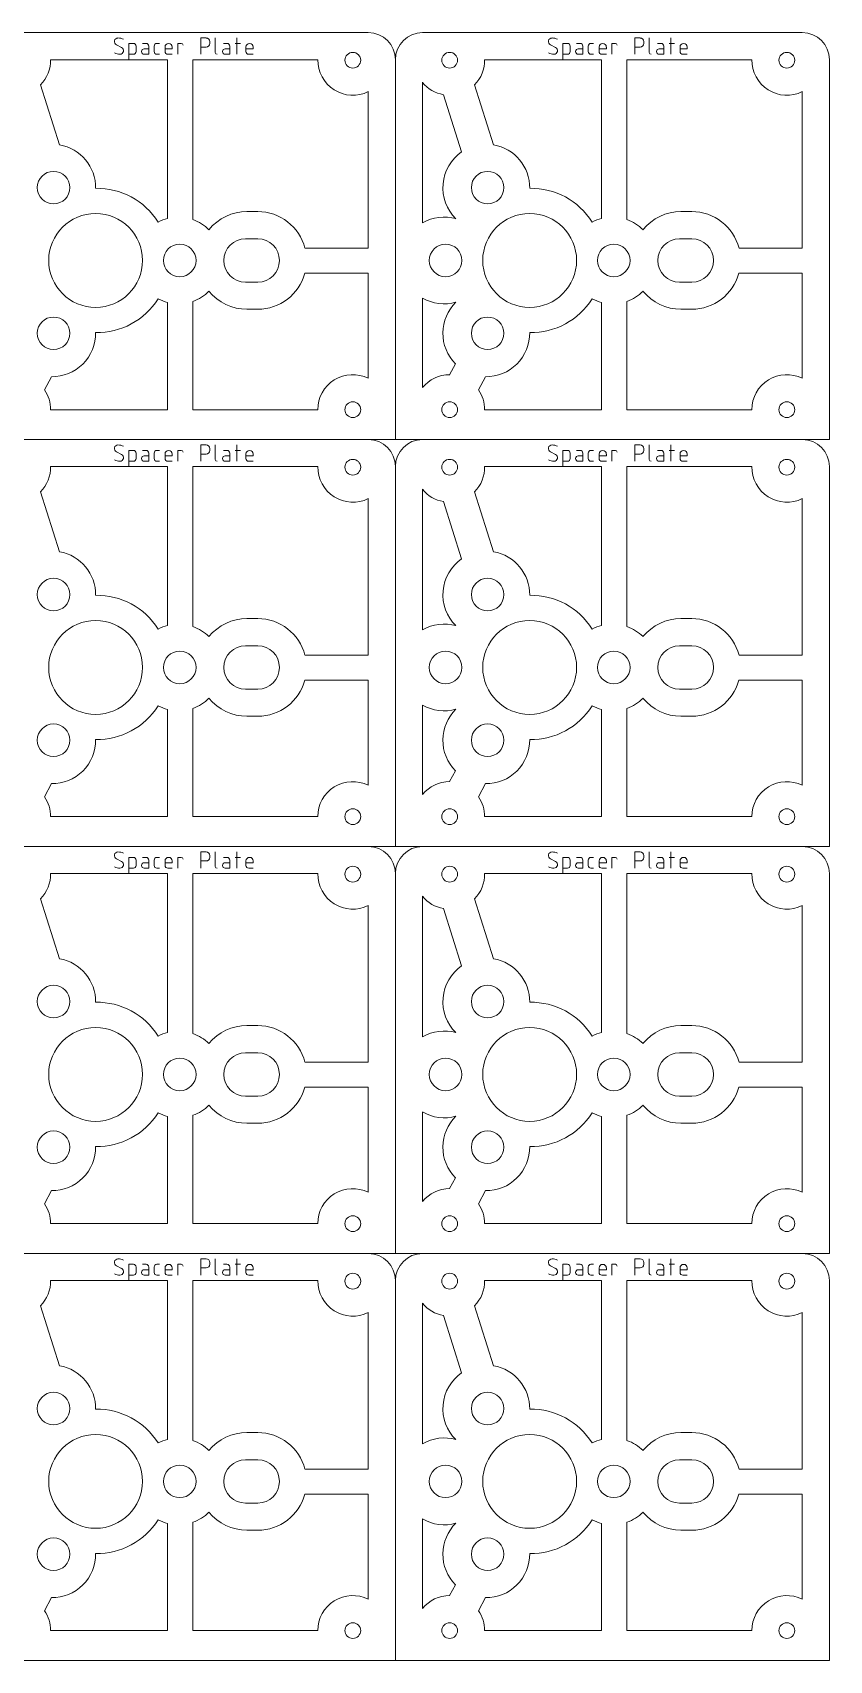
# Model space of a CAD drawing. Header units: millimetres. Extents: x 10 to 570, y 12 to 312.
# Drawn here: x 423.1 to 570, y 12.5 to 312.5 of the extents above; entities that cross this region are included whole.
import ezdxf

# ---------------------------------------------------------------- set-up
doc = ezdxf.new("R2010")
doc.units = ezdxf.units.MM
for name, color, linetype, lineweight, true_color in [('Spacer Plate', 7, 'CONTINUOUS', 0, 0x000000), ('Spacer Plate Honeycomb', 7, 'CONTINUOUS', 0, 0x000000), ('Spacer Plate Text', 4, 'CONTINUOUS', 0, 0x00ffff)]:
    doc.layers.add(name, color=color, linetype=linetype, lineweight=lineweight, true_color=true_color)

msp = doc.modelspace()

# ---------------------------------------------------------------- linework, layer by layer
at = {"layer": 'Spacer Plate'}
for p, q in [((485, 312.5), (415, 312.5)), ((565, 312.5), (495, 312.5)), ((490, 307.5), (490, 237.5)), ((570, 237.5), (570, 307.5)), ((462.37, 274.5), (464.62, 274.5)), ((542.37, 274.5), (544.62, 274.5)), ((464.62, 266.5), (462.37, 266.5)), ((544.62, 266.5), (542.37, 266.5)), ((410, 237.5), (490, 237.5)), ((490, 237.5), (570, 237.5)), ((490, 232.5), (490, 162.5)), ((570, 162.5), (570, 232.5)), ((462.37, 199.5), (464.62, 199.5)), ((542.37, 199.5), (544.62, 199.5)), ((464.62, 191.5), (462.37, 191.5)), ((544.62, 191.5), (542.37, 191.5)), ((410, 162.5), (490, 162.5)), ((490, 162.5), (570, 162.5)), ((490, 157.5), (490, 87.5)), ((570, 87.5), (570, 157.5)), ((462.37, 124.5), (464.62, 124.5)), ((542.37, 124.5), (544.62, 124.5)), ((464.62, 116.5), (462.37, 116.5)), ((544.62, 116.5), (542.37, 116.5)), ((410, 87.5), (490, 87.5)), ((490, 87.5), (570, 87.5)), ((490, 82.5), (490, 12.5)), ((570, 12.5), (570, 82.5)), ((462.37, 49.5), (464.62, 49.5)), ((542.37, 49.5), (544.62, 49.5)), ((464.62, 41.5), (462.37, 41.5)), ((544.62, 41.5), (542.37, 41.5)), ((410, 12.5), (490, 12.5)), ((490, 12.5), (570, 12.5))]:
    msp.add_line(p, q, dxfattribs=at)
for centre, radius in [((482.15, 307.4), 1.45), ((500, 307.4), 1.45), ((562.15, 307.4), 1.45), ((427, 283.92), 3), ((507, 283.92), 3), ((434.75, 270.5), 8.65), ((514.75, 270.5), 8.65), ((450.25, 270.5), 3), ((499.25, 270.5), 3), ((530.25, 270.5), 3), ((427, 257.08), 3), ((507, 257.08), 3), ((482.15, 243), 1.45), ((500, 243), 1.45), ((562.15, 243), 1.45), ((482.15, 232.4), 1.45), ((500, 232.4), 1.45), ((562.15, 232.4), 1.45), ((427, 208.92), 3), ((507, 208.92), 3), ((434.75, 195.5), 8.65), ((514.75, 195.5), 8.65), ((450.25, 195.5), 3), ((499.25, 195.5), 3), ((530.25, 195.5), 3), ((427, 182.08), 3), ((507, 182.08), 3), ((482.15, 168), 1.45), ((500, 168), 1.45), ((562.15, 168), 1.45), ((482.15, 157.4), 1.45), ((500, 157.4), 1.45), ((562.15, 157.4), 1.45), ((427, 133.92), 3), ((507, 133.92), 3), ((434.75, 120.5), 8.65), ((514.75, 120.5), 8.65), ((450.25, 120.5), 3), ((499.25, 120.5), 3), ((530.25, 120.5), 3), ((427, 107.08), 3), ((507, 107.08), 3), ((482.15, 93), 1.45), ((500, 93), 1.45), ((562.15, 93), 1.45), ((482.15, 82.4), 1.45), ((500, 82.4), 1.45), ((562.15, 82.4), 1.45), ((427, 58.92), 3), ((507, 58.92), 3), ((434.75, 45.5), 8.65), ((514.75, 45.5), 8.65), ((450.25, 45.5), 3), ((499.25, 45.5), 3), ((530.25, 45.5), 3), ((427, 32.08), 3), ((507, 32.08), 3), ((482.15, 18), 1.45), ((500, 18), 1.45), ((562.15, 18), 1.45)]:
    msp.add_circle(centre, radius, dxfattribs=at)
for centre, radius, start, end in [((485, 307.5), 5, 0, 90), ((495, 307.5), 5, 90, 180), ((565, 307.5), 5, 0, 90), ((462.37, 270.5), 4, 90, 270), ((464.62, 270.5), 4, 270, 90), ((542.37, 270.5), 4, 90, 270), ((544.62, 270.5), 4, 270, 90), ((485, 232.5), 5, 0, 90), ((495, 232.5), 5, 90, 180), ((565, 232.5), 5, 0, 90), ((462.37, 195.5), 4, 90, 270), ((464.62, 195.5), 4, 270, 90), ((542.37, 195.5), 4, 90, 270), ((544.62, 195.5), 4, 270, 90), ((485, 157.5), 5, 0, 90), ((495, 157.5), 5, 90, 180), ((565, 157.5), 5, 0, 90), ((462.37, 120.5), 4, 90, 270), ((464.62, 120.5), 4, 270, 90), ((542.37, 120.5), 4, 90, 270), ((544.62, 120.5), 4, 270, 90), ((485, 82.5), 5, 0, 90), ((495, 82.5), 5, 90, 180), ((565, 82.5), 5, 0, 90), ((462.37, 45.5), 4, 90, 270), ((464.62, 45.5), 4, 270, 90), ((542.37, 45.5), 4, 90, 270), ((544.62, 45.5), 4, 270, 90)]:
    msp.add_arc(centre, radius, start, end, dxfattribs=at)
at = {"layer": 'Spacer Plate Honeycomb'}
for p, q in [((426.45, 307.5), (448, 307.5)), ((448, 307.5), (448, 278.24)), ((452.68, 307.5), (475.7, 307.5)), ((452.68, 278.04), (452.68, 307.5)), ((506.45, 307.5), (528, 307.5)), ((528, 307.5), (528, 278.24)), ((532.68, 307.5), (555.7, 307.5)), ((532.68, 278.04), (532.68, 307.5)), ((495, 303.33), (495, 277.43)), ((424.59, 302.86), (428.09, 291.81)), ((485, 301.61), (485, 272.75)), ((498.87, 301.05), (502.21, 290.51)), ((504.59, 302.86), (508.09, 291.81)), ((565, 301.61), (565, 272.75)), ((462.62, 279.5), (464.62, 279.5)), ((542.62, 279.5), (544.62, 279.5)), ((485, 272.75), (473.34, 272.75)), ((565, 272.75), (553.34, 272.75)), ((473.31, 268.16), (485, 268.16)), ((485, 268.16), (485, 248.79)), ((553.31, 268.16), (565, 268.16)), ((565, 268.16), (565, 248.79)), ((448, 262.76), (448, 243)), ((452.68, 243), (452.68, 262.96)), ((464.62, 261.5), (462.62, 261.5)), ((495, 263.57), (495, 247.07)), ((528, 262.76), (528, 243)), ((532.68, 243), (532.68, 262.96)), ((544.62, 261.5), (542.62, 261.5)), ((426.59, 249.08), (425.31, 246.66)), ((501.06, 251.45), (500, 249.45)), ((506.59, 249.08), (505.31, 246.66)), ((448, 243), (426.45, 243)), ((475.7, 243), (452.68, 243)), ((528, 243), (506.45, 243)), ((555.7, 243), (532.68, 243)), ((426.45, 232.5), (448, 232.5)), ((448, 232.5), (448, 203.24)), ((452.68, 232.5), (475.7, 232.5)), ((452.68, 203.04), (452.68, 232.5)), ((506.45, 232.5), (528, 232.5)), ((528, 232.5), (528, 203.24)), ((532.68, 232.5), (555.7, 232.5)), ((532.68, 203.04), (532.68, 232.5)), ((495, 228.33), (495, 202.43)), ((424.59, 227.86), (428.09, 216.81)), ((485, 226.61), (485, 197.75)), ((498.87, 226.05), (502.21, 215.51)), ((504.59, 227.86), (508.09, 216.81)), ((565, 226.61), (565, 197.75)), ((462.62, 204.5), (464.62, 204.5)), ((542.62, 204.5), (544.62, 204.5)), ((485, 197.75), (473.34, 197.75)), ((565, 197.75), (553.34, 197.75)), ((473.31, 193.16), (485, 193.16)), ((485, 193.16), (485, 173.79)), ((553.31, 193.16), (565, 193.16)), ((565, 193.16), (565, 173.79)), ((448, 187.76), (448, 168)), ((452.68, 168), (452.68, 187.96)), ((464.62, 186.5), (462.62, 186.5)), ((495, 188.57), (495, 172.07)), ((528, 187.76), (528, 168)), ((532.68, 168), (532.68, 187.96)), ((544.62, 186.5), (542.62, 186.5)), ((426.59, 174.08), (425.31, 171.66)), ((501.06, 176.45), (500, 174.45)), ((506.59, 174.08), (505.31, 171.66)), ((448, 168), (426.45, 168)), ((475.7, 168), (452.68, 168)), ((528, 168), (506.45, 168)), ((555.7, 168), (532.68, 168)), ((426.45, 157.5), (448, 157.5)), ((448, 157.5), (448, 128.24)), ((452.68, 157.5), (475.7, 157.5)), ((452.68, 128.04), (452.68, 157.5)), ((506.45, 157.5), (528, 157.5)), ((528, 157.5), (528, 128.24)), ((532.68, 157.5), (555.7, 157.5)), ((532.68, 128.04), (532.68, 157.5)), ((495, 153.33), (495, 127.43)), ((424.59, 152.86), (428.09, 141.81)), ((485, 151.61), (485, 122.75)), ((498.87, 151.05), (502.21, 140.51)), ((504.59, 152.86), (508.09, 141.81)), ((565, 151.61), (565, 122.75)), ((462.62, 129.5), (464.62, 129.5)), ((542.62, 129.5), (544.62, 129.5)), ((485, 122.75), (473.34, 122.75)), ((565, 122.75), (553.34, 122.75)), ((473.31, 118.16), (485, 118.16)), ((485, 118.16), (485, 98.79)), ((553.31, 118.16), (565, 118.16)), ((565, 118.16), (565, 98.79)), ((448, 112.76), (448, 93)), ((452.68, 93), (452.68, 112.96)), ((464.62, 111.5), (462.62, 111.5)), ((495, 113.57), (495, 97.07)), ((528, 112.76), (528, 93)), ((532.68, 93), (532.68, 112.96)), ((544.62, 111.5), (542.62, 111.5)), ((426.59, 99.08), (425.31, 96.66)), ((501.06, 101.45), (500, 99.45)), ((506.59, 99.08), (505.31, 96.66)), ((448, 93), (426.45, 93)), ((475.7, 93), (452.68, 93)), ((528, 93), (506.45, 93)), ((555.7, 93), (532.68, 93)), ((426.45, 82.5), (448, 82.5)), ((448, 82.5), (448, 53.24)), ((452.68, 82.5), (475.7, 82.5)), ((452.68, 53.04), (452.68, 82.5)), ((506.45, 82.5), (528, 82.5)), ((528, 82.5), (528, 53.24)), ((532.68, 82.5), (555.7, 82.5)), ((532.68, 53.04), (532.68, 82.5)), ((495, 78.33), (495, 52.43)), ((424.59, 77.86), (428.09, 66.81)), ((485, 76.61), (485, 47.75)), ((498.87, 76.05), (502.21, 65.51)), ((504.59, 77.86), (508.09, 66.81)), ((565, 76.61), (565, 47.75)), ((462.62, 54.5), (464.62, 54.5)), ((542.62, 54.5), (544.62, 54.5)), ((485, 47.75), (473.34, 47.75)), ((565, 47.75), (553.34, 47.75)), ((473.31, 43.16), (485, 43.16)), ((485, 43.16), (485, 23.79)), ((553.31, 43.16), (565, 43.16)), ((565, 43.16), (565, 23.79)), ((448, 37.76), (448, 18)), ((452.68, 18), (452.68, 37.96)), ((464.62, 36.5), (462.62, 36.5)), ((495, 38.57), (495, 22.07)), ((528, 37.76), (528, 18)), ((532.68, 18), (532.68, 37.96)), ((544.62, 36.5), (542.62, 36.5)), ((426.59, 24.08), (425.31, 21.66)), ((501.06, 26.45), (500, 24.45)), ((506.59, 24.08), (505.31, 21.66)), ((448, 18), (426.45, 18)), ((475.7, 18), (452.68, 18)), ((528, 18), (506.45, 18)), ((555.7, 18), (532.68, 18))]:
    msp.add_line(p, q, dxfattribs=at)
for centre, radius, start, end in [((420, 307.4), 6.45, 315.3128, 0.8883), ((482.15, 307.4), 6.45, 179.1117, 296.2226), ((500, 307.4), 6.45, 315.3128, 0.8883), ((562.15, 307.4), 6.45, 179.1117, 296.2226), ((500, 307.4), 6.45, 219.1774, 259.8773), ((426.75, 283.92), 8, 359.0993, 80.3491), ((506.75, 283.92), 8, 359.0993, 80.3491), ((506.75, 283.92), 8, 124.5841, 225.6385), ((435, 270.5), 13.3, 32.1302, 91.0813), ((515, 270.5), 13.3, 32.1302, 91.0813), ((462.62, 270.5), 9, 90, 140.9136), ((464.62, 270.5), 9, 14.4777, 90), ((542.62, 270.5), 9, 90, 140.9136), ((544.62, 270.5), 9, 14.4777, 90), ((450, 270.5), 8, 104.5072, 117.8478), ((450, 270.5), 8, 45.1782, 70.4228), ((499, 270.5), 8, 74.3615, 120), ((530, 270.5), 8, 104.5072, 117.8478), ((530, 270.5), 8, 45.1782, 70.4228), ((464.62, 270.5), 9, 270, 344.9126), ((544.62, 270.5), 9, 270, 344.9126), ((450, 270.5), 8, 289.5772, 314.8218), ((462.62, 270.5), 9, 219.0864, 270), ((530, 270.5), 8, 289.5772, 314.8218), ((542.62, 270.5), 9, 219.0864, 270), ((435, 270.5), 13.3, 268.9187, 327.8698), ((450, 270.5), 8, 242.1522, 255.4928), ((499, 270.5), 8, 240, 285.6385), ((506.75, 257.08), 8, 134.3615, 224.6556), ((515, 270.5), 13.3, 268.9187, 327.8698), ((530, 270.5), 8, 242.1522, 255.4928), ((426.75, 257.08), 8, 268.8483, 0.9007), ((506.75, 257.08), 8, 268.8483, 0.9007), ((482.15, 243), 6.45, 63.7774, 180), ((500, 243), 6.45, 89.9592, 140.8226), ((562.15, 243), 6.45, 63.7774, 180), ((420, 243), 6.45, 0, 34.5237), ((500, 243), 6.45, 0, 34.5237), ((420, 232.4), 6.45, 315.3128, 0.8883), ((482.15, 232.4), 6.45, 179.1117, 296.2226), ((500, 232.4), 6.45, 315.3128, 0.8883), ((562.15, 232.4), 6.45, 179.1117, 296.2226), ((500, 232.4), 6.45, 219.1774, 259.8773), ((426.75, 208.92), 8, 359.0993, 80.3491), ((506.75, 208.92), 8, 359.0993, 80.3491), ((506.75, 208.92), 8, 124.5841, 225.6385), ((435, 195.5), 13.3, 32.1302, 91.0813), ((515, 195.5), 13.3, 32.1302, 91.0813), ((462.62, 195.5), 9, 90, 140.9136), ((464.62, 195.5), 9, 14.4777, 90), ((542.62, 195.5), 9, 90, 140.9136), ((544.62, 195.5), 9, 14.4777, 90), ((450, 195.5), 8, 104.5072, 117.8478), ((450, 195.5), 8, 45.1782, 70.4228), ((499, 195.5), 8, 74.3615, 120), ((530, 195.5), 8, 104.5072, 117.8478), ((530, 195.5), 8, 45.1782, 70.4228), ((464.62, 195.5), 9, 270, 344.9126), ((544.62, 195.5), 9, 270, 344.9126), ((450, 195.5), 8, 289.5772, 314.8218), ((462.62, 195.5), 9, 219.0864, 270), ((530, 195.5), 8, 289.5772, 314.8218), ((542.62, 195.5), 9, 219.0864, 270), ((435, 195.5), 13.3, 268.9187, 327.8698), ((450, 195.5), 8, 242.1522, 255.4928), ((499, 195.5), 8, 240, 285.6385), ((506.75, 182.08), 8, 134.3615, 224.6556), ((515, 195.5), 13.3, 268.9187, 327.8698), ((530, 195.5), 8, 242.1522, 255.4928), ((426.75, 182.08), 8, 268.8483, 0.9007), ((506.75, 182.08), 8, 268.8483, 0.9007), ((482.15, 168), 6.45, 63.7774, 180), ((500, 168), 6.45, 89.9592, 140.8226), ((562.15, 168), 6.45, 63.7774, 180), ((420, 168), 6.45, 0, 34.5237), ((500, 168), 6.45, 0, 34.5237), ((420, 157.4), 6.45, 315.3128, 0.8883), ((482.15, 157.4), 6.45, 179.1117, 296.2226), ((500, 157.4), 6.45, 315.3128, 0.8883), ((562.15, 157.4), 6.45, 179.1117, 296.2226), ((500, 157.4), 6.45, 219.1774, 259.8773), ((426.75, 133.92), 8, 359.0993, 80.3491), ((506.75, 133.92), 8, 359.0993, 80.3491), ((506.75, 133.92), 8, 124.5841, 225.6385), ((435, 120.5), 13.3, 32.1302, 91.0813), ((515, 120.5), 13.3, 32.1302, 91.0813), ((462.62, 120.5), 9, 90, 140.9136), ((464.62, 120.5), 9, 14.4777, 90), ((542.62, 120.5), 9, 90, 140.9136), ((544.62, 120.5), 9, 14.4777, 90), ((450, 120.5), 8, 104.5072, 117.8478), ((450, 120.5), 8, 45.1782, 70.4228), ((499, 120.5), 8, 74.3615, 120), ((530, 120.5), 8, 104.5072, 117.8478), ((530, 120.5), 8, 45.1782, 70.4228), ((464.62, 120.5), 9, 270, 344.9126), ((544.62, 120.5), 9, 270, 344.9126), ((450, 120.5), 8, 289.5772, 314.8218), ((462.62, 120.5), 9, 219.0864, 270), ((530, 120.5), 8, 289.5772, 314.8218), ((542.62, 120.5), 9, 219.0864, 270), ((435, 120.5), 13.3, 268.9187, 327.8698), ((450, 120.5), 8, 242.1522, 255.4928), ((499, 120.5), 8, 240, 285.6385), ((506.75, 107.08), 8, 134.3615, 224.6556), ((515, 120.5), 13.3, 268.9187, 327.8698), ((530, 120.5), 8, 242.1522, 255.4928), ((426.75, 107.08), 8, 268.8483, 0.9007), ((506.75, 107.08), 8, 268.8483, 0.9007), ((482.15, 93), 6.45, 63.7774, 180), ((500, 93), 6.45, 89.9592, 140.8226), ((562.15, 93), 6.45, 63.7774, 180), ((420, 93), 6.45, 0, 34.5237), ((500, 93), 6.45, 0, 34.5237), ((420, 82.4), 6.45, 315.3128, 0.8883), ((482.15, 82.4), 6.45, 179.1117, 296.2226), ((500, 82.4), 6.45, 315.3128, 0.8883), ((562.15, 82.4), 6.45, 179.1117, 296.2226), ((500, 82.4), 6.45, 219.1774, 259.8773), ((426.75, 58.92), 8, 359.0993, 80.3491), ((506.75, 58.92), 8, 359.0993, 80.3491), ((506.75, 58.92), 8, 124.5841, 225.6385), ((435, 45.5), 13.3, 32.1302, 91.0813), ((515, 45.5), 13.3, 32.1302, 91.0813), ((462.62, 45.5), 9, 90, 140.9136), ((464.62, 45.5), 9, 14.4777, 90), ((542.62, 45.5), 9, 90, 140.9136), ((544.62, 45.5), 9, 14.4777, 90), ((450, 45.5), 8, 104.5072, 117.8478), ((450, 45.5), 8, 45.1782, 70.4228), ((499, 45.5), 8, 74.3615, 120), ((530, 45.5), 8, 104.5072, 117.8478), ((530, 45.5), 8, 45.1782, 70.4228), ((464.62, 45.5), 9, 270, 344.9126), ((544.62, 45.5), 9, 270, 344.9126), ((450, 45.5), 8, 289.5772, 314.8218), ((462.62, 45.5), 9, 219.0864, 270), ((530, 45.5), 8, 289.5772, 314.8218), ((542.62, 45.5), 9, 219.0864, 270), ((435, 45.5), 13.3, 268.9187, 327.8698), ((450, 45.5), 8, 242.1522, 255.4928), ((499, 45.5), 8, 240, 285.6385), ((506.75, 32.08), 8, 134.3615, 224.6556), ((515, 45.5), 13.3, 268.9187, 327.8698), ((530, 45.5), 8, 242.1522, 255.4928), ((426.75, 32.08), 8, 268.8483, 0.9007), ((506.75, 32.08), 8, 268.8483, 0.9007), ((482.15, 18), 6.45, 63.7774, 180), ((500, 18), 6.45, 89.9592, 140.8226), ((562.15, 18), 6.45, 63.7774, 180), ((420, 18), 6.45, 0, 34.5237), ((500, 18), 6.45, 0, 34.5237)]:
    msp.add_arc(centre, radius, start, end, dxfattribs=at)
at = {"layer": 'Spacer Plate Text'}
for p, q in [((438.57, 310.24), (439.51, 309.76)), ((441.71, 310.5), (440.88, 310.5)), ((440.88, 310.5), (440.88, 307.5)), ((442.21, 309), (442.21, 310)), ((443.38, 310.5), (444.04, 310.5)), ((443.71, 309.5), (444.54, 309.5)), ((444.54, 310), (444.54, 308.5)), ((445.54, 310), (445.54, 309)), ((446.54, 310.5), (446.04, 310.5)), ((447.54, 309.83), (447.54, 309)), ((447.54, 309.5), (448.88, 309.5)), ((448.88, 309.5), (448.88, 309.83)), ((449.88, 308.5), (449.88, 310.5)), ((449.88, 310.5), (450.54, 310.5)), ((454.13, 308.5), (454.13, 311.5)), ((454.13, 311.5), (455.13, 311.5)), ((455.13, 309.83), (454.13, 309.83)), ((455.79, 310.83), (455.79, 310.5)), ((456.79, 311.5), (456.79, 308.83)), ((458.29, 310.5), (458.96, 310.5)), ((458.63, 309.5), (459.46, 309.5)), ((459.46, 310), (459.46, 308.5)), ((460.46, 310.5), (461.46, 310.5)), ((460.79, 311.5), (460.79, 308.5)), ((462.46, 309.83), (462.46, 309)), ((462.46, 309.5), (463.79, 309.5)), ((463.79, 309.5), (463.79, 309.83)), ((518.57, 310.24), (519.51, 309.76)), ((521.71, 310.5), (520.88, 310.5)), ((520.88, 310.5), (520.88, 307.5)), ((522.21, 309), (522.21, 310)), ((523.38, 310.5), (524.04, 310.5)), ((523.71, 309.5), (524.54, 309.5)), ((524.54, 310), (524.54, 308.5)), ((525.54, 310), (525.54, 309)), ((526.54, 310.5), (526.04, 310.5)), ((527.54, 309.83), (527.54, 309)), ((527.54, 309.5), (528.88, 309.5)), ((528.88, 309.5), (528.88, 309.83)), ((529.88, 308.5), (529.88, 310.5)), ((529.88, 310.5), (530.54, 310.5)), ((534.13, 308.5), (534.13, 311.5)), ((534.13, 311.5), (535.13, 311.5)), ((535.13, 309.83), (534.13, 309.83)), ((535.79, 310.83), (535.79, 310.5)), ((536.79, 311.5), (536.79, 308.83)), ((538.29, 310.5), (538.96, 310.5)), ((538.63, 309.5), (539.46, 309.5)), ((539.46, 310), (539.46, 308.5)), ((540.46, 310.5), (541.46, 310.5)), ((540.79, 311.5), (540.79, 308.5)), ((542.46, 309.83), (542.46, 309)), ((542.46, 309.5), (543.79, 309.5)), ((543.79, 309.5), (543.79, 309.83)), ((440.88, 308.5), (441.71, 308.5)), ((444.54, 308.5), (443.71, 308.5)), ((446.04, 308.5), (446.54, 308.5)), ((448.04, 308.5), (448.88, 308.5)), ((459.46, 308.5), (458.63, 308.5)), ((462.96, 308.5), (463.79, 308.5)), ((520.88, 308.5), (521.71, 308.5)), ((524.54, 308.5), (523.71, 308.5)), ((526.04, 308.5), (526.54, 308.5)), ((528.04, 308.5), (528.88, 308.5)), ((539.46, 308.5), (538.63, 308.5)), ((542.96, 308.5), (543.79, 308.5)), ((438.57, 235.24), (439.51, 234.76)), ((441.71, 235.5), (440.88, 235.5)), ((440.88, 235.5), (440.88, 232.5)), ((442.21, 234), (442.21, 235)), ((443.38, 235.5), (444.04, 235.5)), ((443.71, 234.5), (444.54, 234.5)), ((444.54, 235), (444.54, 233.5)), ((445.54, 235), (445.54, 234)), ((446.54, 235.5), (446.04, 235.5)), ((447.54, 234.83), (447.54, 234)), ((447.54, 234.5), (448.88, 234.5)), ((448.88, 234.5), (448.88, 234.83)), ((449.88, 233.5), (449.88, 235.5)), ((449.88, 235.5), (450.54, 235.5)), ((454.13, 233.5), (454.13, 236.5)), ((454.13, 236.5), (455.13, 236.5)), ((455.13, 234.83), (454.13, 234.83)), ((455.79, 235.83), (455.79, 235.5)), ((456.79, 236.5), (456.79, 233.83)), ((458.29, 235.5), (458.96, 235.5)), ((458.63, 234.5), (459.46, 234.5)), ((459.46, 235), (459.46, 233.5)), ((460.46, 235.5), (461.46, 235.5)), ((460.79, 236.5), (460.79, 233.5)), ((462.46, 234.83), (462.46, 234)), ((462.46, 234.5), (463.79, 234.5)), ((463.79, 234.5), (463.79, 234.83)), ((518.57, 235.24), (519.51, 234.76)), ((521.71, 235.5), (520.88, 235.5)), ((520.88, 235.5), (520.88, 232.5)), ((522.21, 234), (522.21, 235)), ((523.38, 235.5), (524.04, 235.5)), ((523.71, 234.5), (524.54, 234.5)), ((524.54, 235), (524.54, 233.5)), ((525.54, 235), (525.54, 234)), ((526.54, 235.5), (526.04, 235.5)), ((527.54, 234.83), (527.54, 234)), ((527.54, 234.5), (528.88, 234.5)), ((528.88, 234.5), (528.88, 234.83)), ((529.88, 233.5), (529.88, 235.5)), ((529.88, 235.5), (530.54, 235.5)), ((534.13, 233.5), (534.13, 236.5)), ((534.13, 236.5), (535.13, 236.5)), ((535.13, 234.83), (534.13, 234.83)), ((535.79, 235.83), (535.79, 235.5)), ((536.79, 236.5), (536.79, 233.83)), ((538.29, 235.5), (538.96, 235.5)), ((538.63, 234.5), (539.46, 234.5)), ((539.46, 235), (539.46, 233.5)), ((540.46, 235.5), (541.46, 235.5)), ((540.79, 236.5), (540.79, 233.5)), ((542.46, 234.83), (542.46, 234)), ((542.46, 234.5), (543.79, 234.5)), ((543.79, 234.5), (543.79, 234.83)), ((440.88, 233.5), (441.71, 233.5)), ((444.54, 233.5), (443.71, 233.5)), ((446.04, 233.5), (446.54, 233.5)), ((448.04, 233.5), (448.88, 233.5)), ((459.46, 233.5), (458.63, 233.5)), ((462.96, 233.5), (463.79, 233.5)), ((520.88, 233.5), (521.71, 233.5)), ((524.54, 233.5), (523.71, 233.5)), ((526.04, 233.5), (526.54, 233.5)), ((528.04, 233.5), (528.88, 233.5)), ((539.46, 233.5), (538.63, 233.5)), ((542.96, 233.5), (543.79, 233.5)), ((438.57, 160.24), (439.51, 159.76)), ((441.71, 160.5), (440.88, 160.5)), ((440.88, 160.5), (440.88, 157.5)), ((442.21, 159), (442.21, 160)), ((443.38, 160.5), (444.04, 160.5)), ((443.71, 159.5), (444.54, 159.5)), ((444.54, 160), (444.54, 158.5)), ((445.54, 160), (445.54, 159)), ((446.54, 160.5), (446.04, 160.5)), ((447.54, 159.83), (447.54, 159)), ((447.54, 159.5), (448.88, 159.5)), ((448.88, 159.5), (448.88, 159.83)), ((449.88, 158.5), (449.88, 160.5)), ((449.88, 160.5), (450.54, 160.5)), ((454.13, 158.5), (454.13, 161.5)), ((454.13, 161.5), (455.13, 161.5)), ((455.13, 159.83), (454.13, 159.83)), ((455.79, 160.83), (455.79, 160.5)), ((456.79, 161.5), (456.79, 158.83)), ((458.29, 160.5), (458.96, 160.5)), ((458.63, 159.5), (459.46, 159.5)), ((459.46, 160), (459.46, 158.5)), ((460.46, 160.5), (461.46, 160.5)), ((460.79, 161.5), (460.79, 158.5)), ((462.46, 159.83), (462.46, 159)), ((462.46, 159.5), (463.79, 159.5)), ((463.79, 159.5), (463.79, 159.83)), ((518.57, 160.24), (519.51, 159.76)), ((521.71, 160.5), (520.88, 160.5)), ((520.88, 160.5), (520.88, 157.5)), ((522.21, 159), (522.21, 160)), ((523.38, 160.5), (524.04, 160.5)), ((523.71, 159.5), (524.54, 159.5)), ((524.54, 160), (524.54, 158.5)), ((525.54, 160), (525.54, 159)), ((526.54, 160.5), (526.04, 160.5)), ((527.54, 159.83), (527.54, 159)), ((527.54, 159.5), (528.88, 159.5)), ((528.88, 159.5), (528.88, 159.83)), ((529.88, 158.5), (529.88, 160.5)), ((529.88, 160.5), (530.54, 160.5)), ((534.13, 158.5), (534.13, 161.5)), ((534.13, 161.5), (535.13, 161.5)), ((535.13, 159.83), (534.13, 159.83)), ((535.79, 160.83), (535.79, 160.5)), ((536.79, 161.5), (536.79, 158.83)), ((538.29, 160.5), (538.96, 160.5)), ((538.63, 159.5), (539.46, 159.5)), ((539.46, 160), (539.46, 158.5)), ((540.46, 160.5), (541.46, 160.5)), ((540.79, 161.5), (540.79, 158.5)), ((542.46, 159.83), (542.46, 159)), ((542.46, 159.5), (543.79, 159.5)), ((543.79, 159.5), (543.79, 159.83)), ((440.88, 158.5), (441.71, 158.5)), ((444.54, 158.5), (443.71, 158.5)), ((446.04, 158.5), (446.54, 158.5)), ((448.04, 158.5), (448.88, 158.5)), ((459.46, 158.5), (458.63, 158.5)), ((462.96, 158.5), (463.79, 158.5)), ((520.88, 158.5), (521.71, 158.5)), ((524.54, 158.5), (523.71, 158.5)), ((526.04, 158.5), (526.54, 158.5)), ((528.04, 158.5), (528.88, 158.5)), ((539.46, 158.5), (538.63, 158.5)), ((542.96, 158.5), (543.79, 158.5)), ((438.57, 85.24), (439.51, 84.76)), ((441.71, 85.5), (440.88, 85.5)), ((440.88, 85.5), (440.88, 82.5)), ((442.21, 84), (442.21, 85)), ((443.38, 85.5), (444.04, 85.5)), ((443.71, 84.5), (444.54, 84.5)), ((444.54, 85), (444.54, 83.5)), ((445.54, 85), (445.54, 84)), ((446.54, 85.5), (446.04, 85.5)), ((447.54, 84.83), (447.54, 84)), ((447.54, 84.5), (448.88, 84.5)), ((448.88, 84.5), (448.88, 84.83)), ((449.88, 83.5), (449.88, 85.5)), ((449.88, 85.5), (450.54, 85.5)), ((454.13, 83.5), (454.13, 86.5)), ((454.13, 86.5), (455.13, 86.5)), ((455.13, 84.83), (454.13, 84.83)), ((455.79, 85.83), (455.79, 85.5)), ((456.79, 86.5), (456.79, 83.83)), ((458.29, 85.5), (458.96, 85.5)), ((458.63, 84.5), (459.46, 84.5)), ((459.46, 85), (459.46, 83.5)), ((460.46, 85.5), (461.46, 85.5)), ((460.79, 86.5), (460.79, 83.5)), ((462.46, 84.83), (462.46, 84)), ((462.46, 84.5), (463.79, 84.5)), ((463.79, 84.5), (463.79, 84.83)), ((518.57, 85.24), (519.51, 84.76)), ((521.71, 85.5), (520.88, 85.5)), ((520.88, 85.5), (520.88, 82.5)), ((522.21, 84), (522.21, 85)), ((523.38, 85.5), (524.04, 85.5)), ((523.71, 84.5), (524.54, 84.5)), ((524.54, 85), (524.54, 83.5)), ((525.54, 85), (525.54, 84)), ((526.54, 85.5), (526.04, 85.5)), ((527.54, 84.83), (527.54, 84)), ((527.54, 84.5), (528.88, 84.5)), ((528.88, 84.5), (528.88, 84.83)), ((529.88, 83.5), (529.88, 85.5)), ((529.88, 85.5), (530.54, 85.5)), ((534.13, 83.5), (534.13, 86.5)), ((534.13, 86.5), (535.13, 86.5)), ((535.13, 84.83), (534.13, 84.83)), ((535.79, 85.83), (535.79, 85.5)), ((536.79, 86.5), (536.79, 83.83)), ((538.29, 85.5), (538.96, 85.5)), ((538.63, 84.5), (539.46, 84.5)), ((539.46, 85), (539.46, 83.5)), ((540.46, 85.5), (541.46, 85.5)), ((540.79, 86.5), (540.79, 83.5)), ((542.46, 84.83), (542.46, 84)), ((542.46, 84.5), (543.79, 84.5)), ((543.79, 84.5), (543.79, 84.83)), ((440.88, 83.5), (441.71, 83.5)), ((444.54, 83.5), (443.71, 83.5)), ((446.04, 83.5), (446.54, 83.5)), ((448.04, 83.5), (448.88, 83.5)), ((459.46, 83.5), (458.63, 83.5)), ((462.96, 83.5), (463.79, 83.5)), ((520.88, 83.5), (521.71, 83.5)), ((524.54, 83.5), (523.71, 83.5)), ((526.04, 83.5), (526.54, 83.5)), ((528.04, 83.5), (528.88, 83.5)), ((539.46, 83.5), (538.63, 83.5)), ((542.96, 83.5), (543.79, 83.5))]:
    msp.add_line(p, q, dxfattribs=at)
for centre, radius, start, end in [((438.87, 310.83), 0.667, 90, 243), ((438.87, 309.29), 2.21, 63.07, 90), ((439.21, 309.17), 0.667, 270, 62.98), ((441.71, 310), 0.5, 0, 90), ((443.71, 309), 0.5, 90, 270), ((444.04, 310), 0.5, 0, 90), ((446.04, 310), 0.5, 90, 180), ((448.21, 309.83), 0.667, 0, 180), ((450.54, 310.17), 0.333, 0, 90), ((455.13, 310.83), 0.667, 0, 90), ((455.13, 310.5), 0.667, 270, 0), ((458.63, 309), 0.5, 90, 270), ((458.96, 310), 0.5, 0, 90), ((463.13, 309.83), 0.667, 0, 180), ((518.87, 310.83), 0.667, 90, 243), ((518.87, 309.29), 2.21, 63.07, 90), ((519.21, 309.17), 0.667, 270, 62.98), ((521.71, 310), 0.5, 0, 90), ((523.71, 309), 0.5, 90, 270), ((524.04, 310), 0.5, 0, 90), ((526.04, 310), 0.5, 90, 180), ((528.21, 309.83), 0.667, 0, 180), ((530.54, 310.17), 0.333, 0, 90), ((535.13, 310.83), 0.667, 0, 90), ((535.13, 310.5), 0.667, 270, 0), ((538.63, 309), 0.5, 90, 270), ((538.96, 310), 0.5, 0, 90), ((543.13, 309.83), 0.667, 0, 180), ((439.21, 310.71), 2.21, 243.1, 270), ((441.71, 309), 0.5, 270, 0), ((446.04, 309), 0.5, 180, 270), ((448.04, 309), 0.5, 180, 270), ((457.13, 308.83), 0.333, 180, 270), ((462.96, 309), 0.5, 180, 270), ((519.21, 310.71), 2.21, 243.1, 270), ((521.71, 309), 0.5, 270, 0), ((526.04, 309), 0.5, 180, 270), ((528.04, 309), 0.5, 180, 270), ((537.13, 308.83), 0.333, 180, 270), ((542.96, 309), 0.5, 180, 270), ((438.87, 235.83), 0.667, 90, 243), ((438.87, 234.29), 2.21, 63.07, 90), ((439.21, 234.17), 0.667, 270, 62.98), ((441.71, 235), 0.5, 0, 90), ((443.71, 234), 0.5, 90, 270), ((444.04, 235), 0.5, 0, 90), ((446.04, 235), 0.5, 90, 180), ((448.21, 234.83), 0.667, 0, 180), ((450.54, 235.17), 0.333, 0, 90), ((455.13, 235.83), 0.667, 0, 90), ((455.13, 235.5), 0.667, 270, 0), ((458.63, 234), 0.5, 90, 270), ((458.96, 235), 0.5, 0, 90), ((463.13, 234.83), 0.667, 0, 180), ((518.87, 235.83), 0.667, 90, 243), ((518.87, 234.29), 2.21, 63.07, 90), ((519.21, 234.17), 0.667, 270, 62.98), ((521.71, 235), 0.5, 0, 90), ((523.71, 234), 0.5, 90, 270), ((524.04, 235), 0.5, 0, 90), ((526.04, 235), 0.5, 90, 180), ((528.21, 234.83), 0.667, 0, 180), ((530.54, 235.17), 0.333, 0, 90), ((535.13, 235.83), 0.667, 0, 90), ((535.13, 235.5), 0.667, 270, 0), ((538.63, 234), 0.5, 90, 270), ((538.96, 235), 0.5, 0, 90), ((543.13, 234.83), 0.667, 0, 180), ((439.21, 235.71), 2.21, 243.1, 270), ((441.71, 234), 0.5, 270, 0), ((446.04, 234), 0.5, 180, 270), ((448.04, 234), 0.5, 180, 270), ((457.13, 233.83), 0.333, 180, 270), ((462.96, 234), 0.5, 180, 270), ((519.21, 235.71), 2.21, 243.1, 270), ((521.71, 234), 0.5, 270, 0), ((526.04, 234), 0.5, 180, 270), ((528.04, 234), 0.5, 180, 270), ((537.13, 233.83), 0.333, 180, 270), ((542.96, 234), 0.5, 180, 270), ((438.87, 160.83), 0.667, 90, 243), ((438.87, 159.29), 2.21, 63.07, 90), ((439.21, 159.17), 0.667, 270, 62.98), ((441.71, 160), 0.5, 0, 90), ((443.71, 159), 0.5, 90, 270), ((444.04, 160), 0.5, 0, 90), ((446.04, 160), 0.5, 90, 180), ((448.21, 159.83), 0.667, 0, 180), ((450.54, 160.17), 0.333, 0, 90), ((455.13, 160.83), 0.667, 0, 90), ((455.13, 160.5), 0.667, 270, 0), ((458.63, 159), 0.5, 90, 270), ((458.96, 160), 0.5, 0, 90), ((463.13, 159.83), 0.667, 0, 180), ((518.87, 160.83), 0.667, 90, 243), ((518.87, 159.29), 2.21, 63.07, 90), ((519.21, 159.17), 0.667, 270, 62.98), ((521.71, 160), 0.5, 0, 90), ((523.71, 159), 0.5, 90, 270), ((524.04, 160), 0.5, 0, 90), ((526.04, 160), 0.5, 90, 180), ((528.21, 159.83), 0.667, 0, 180), ((530.54, 160.17), 0.333, 0, 90), ((535.13, 160.83), 0.667, 0, 90), ((535.13, 160.5), 0.667, 270, 0), ((538.63, 159), 0.5, 90, 270), ((538.96, 160), 0.5, 0, 90), ((543.13, 159.83), 0.667, 0, 180), ((439.21, 160.71), 2.21, 243.1, 270), ((441.71, 159), 0.5, 270, 0), ((446.04, 159), 0.5, 180, 270), ((448.04, 159), 0.5, 180, 270), ((457.13, 158.83), 0.333, 180, 270), ((462.96, 159), 0.5, 180, 270), ((519.21, 160.71), 2.21, 243.1, 270), ((521.71, 159), 0.5, 270, 0), ((526.04, 159), 0.5, 180, 270), ((528.04, 159), 0.5, 180, 270), ((537.13, 158.83), 0.333, 180, 270), ((542.96, 159), 0.5, 180, 270), ((438.87, 85.83), 0.667, 90, 243), ((438.87, 84.29), 2.21, 63.07, 90), ((439.21, 84.17), 0.667, 270, 62.98), ((441.71, 85), 0.5, 0, 90), ((443.71, 84), 0.5, 90, 270), ((444.04, 85), 0.5, 0, 90), ((446.04, 85), 0.5, 90, 180), ((448.21, 84.83), 0.667, 0, 180), ((450.54, 85.17), 0.333, 0, 90), ((455.13, 85.83), 0.667, 0, 90), ((455.13, 85.5), 0.667, 270, 0), ((458.63, 84), 0.5, 90, 270), ((458.96, 85), 0.5, 0, 90), ((463.13, 84.83), 0.667, 0, 180), ((518.87, 85.83), 0.667, 90, 243), ((518.87, 84.29), 2.21, 63.07, 90), ((519.21, 84.17), 0.667, 270, 62.98), ((521.71, 85), 0.5, 0, 90), ((523.71, 84), 0.5, 90, 270), ((524.04, 85), 0.5, 0, 90), ((526.04, 85), 0.5, 90, 180), ((528.21, 84.83), 0.667, 0, 180), ((530.54, 85.17), 0.333, 0, 90), ((535.13, 85.83), 0.667, 0, 90), ((535.13, 85.5), 0.667, 270, 0), ((538.63, 84), 0.5, 90, 270), ((538.96, 85), 0.5, 0, 90), ((543.13, 84.83), 0.667, 0, 180), ((439.21, 85.71), 2.21, 243.1, 270), ((441.71, 84), 0.5, 270, 0), ((446.04, 84), 0.5, 180, 270), ((448.04, 84), 0.5, 180, 270), ((457.13, 83.83), 0.333, 180, 270), ((462.96, 84), 0.5, 180, 270), ((519.21, 85.71), 2.21, 243.1, 270), ((521.71, 84), 0.5, 270, 0), ((526.04, 84), 0.5, 180, 270), ((528.04, 84), 0.5, 180, 270), ((537.13, 83.83), 0.333, 180, 270), ((542.96, 84), 0.5, 180, 270)]:
    msp.add_arc(centre, radius, start, end, dxfattribs=at)

doc.saveas('drawing.dxf')
